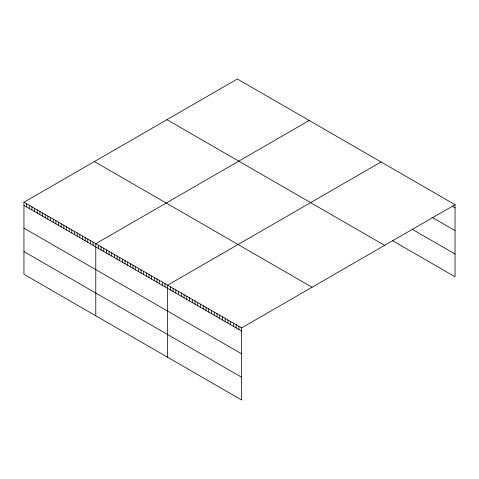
<?xml version="1.0" encoding="UTF-8"?>
<svg xmlns="http://www.w3.org/2000/svg" width="479" height="479" viewBox="0 0 479 479"><rect width="100%" height="100%" fill="white"/><g stroke="black" fill="none" stroke-linecap="round" stroke-linejoin="round"><path stroke-width="0.72" d="M455.05 204.689L241.626 327.905L241.626 399.989L23.95 274.311L23.95 202.234L237.374 79.011L455.05 204.689L455.05 276.766L392.552 240.686M309.206 120.486L95.782 243.703L95.782 315.787M381.039 161.962L167.62 285.179L167.62 357.256M452.308 206.287L455.05 207.874M432.022 217.316L455.05 230.609M412.287 229.345L455.05 254.032M166.943 119.678L384.619 245.35M94.381 161.567L312.057 287.244M23.95 202.234L241.626 327.905M23.95 205.413L241.626 331.091M23.95 228.154L241.626 353.825M23.95 251.577L241.626 377.248M238.889 326.325L238.889 329.51M236.147 324.744L236.147 327.923M233.405 323.157L233.405 326.343M230.662 321.577L230.662 324.762M227.92 319.996L227.92 323.175M225.184 318.409L225.184 321.595M222.442 316.829L222.442 320.014M219.699 315.248L219.699 318.427M216.957 313.661L216.957 316.847M214.215 312.08L214.215 315.266M211.473 310.5L211.473 313.685M208.736 308.913L208.736 312.098M205.994 307.332L205.994 310.518M203.252 305.752L203.252 308.937M200.509 304.171L200.509 307.35M197.767 302.584L197.767 305.77M195.031 301.004L195.031 304.189M192.289 299.423L192.289 302.602M189.546 297.836L189.546 301.022M186.804 296.256L186.804 299.441M184.062 294.675L184.062 297.854M181.325 293.088L181.325 296.273M178.583 291.507L178.583 294.693M175.841 289.927L175.841 293.106M173.099 288.34L173.099 291.525M170.356 286.759L170.356 289.945M164.956 283.64L164.956 286.825M162.297 282.107L162.297 285.286M159.639 280.568L159.639 283.754M156.974 279.035L156.974 282.215M154.316 277.497L154.316 280.682M151.651 275.964L151.651 279.143M148.993 274.425L148.993 277.61M146.334 272.886L146.334 276.072M143.67 271.353L143.67 274.539M141.012 269.815L141.012 273M138.353 268.282L138.353 271.467M135.689 266.743L135.689 269.928M133.03 265.21L133.03 268.39M130.372 263.672L130.372 266.857M127.707 262.139L127.707 265.318M125.049 260.6L125.049 263.785M122.39 259.067L122.39 262.247M119.726 257.528L119.726 260.714M117.068 255.99L117.068 259.175M114.409 254.457L114.409 257.642M111.745 252.918L111.745 256.103M109.086 251.385L109.086 254.571M106.428 249.846L106.428 253.032M103.763 248.314L103.763 251.499M101.105 246.775L101.105 249.96M98.446 245.242L98.446 248.421M93.124 242.17L93.124 245.35M90.465 240.632L90.465 243.817M87.801 239.099L87.801 242.278M85.142 237.56L85.142 240.745M82.484 236.021L82.484 239.207M79.819 234.488L79.819 237.674M77.161 232.95L77.161 236.135M74.502 231.417L74.502 234.602M71.838 229.878L71.838 233.063M69.18 228.345L69.18 231.531M66.515 226.806L66.515 229.992M63.857 225.274L63.857 228.453M61.198 223.735L61.198 226.92M58.534 222.202L58.534 225.381M55.875 220.663L55.875 223.849M53.217 219.131L53.217 222.31M50.552 217.592L50.552 220.777M47.894 216.053L47.894 219.238M45.236 214.52L45.236 217.706M42.571 212.981L42.571 216.167M39.913 211.449L39.913 214.634M37.254 209.91L37.254 213.095M34.59 208.377L34.59 211.562M31.931 206.838L31.931 210.024M29.273 205.305L29.273 208.485M26.608 203.767L26.608 206.952"/></g></svg>
